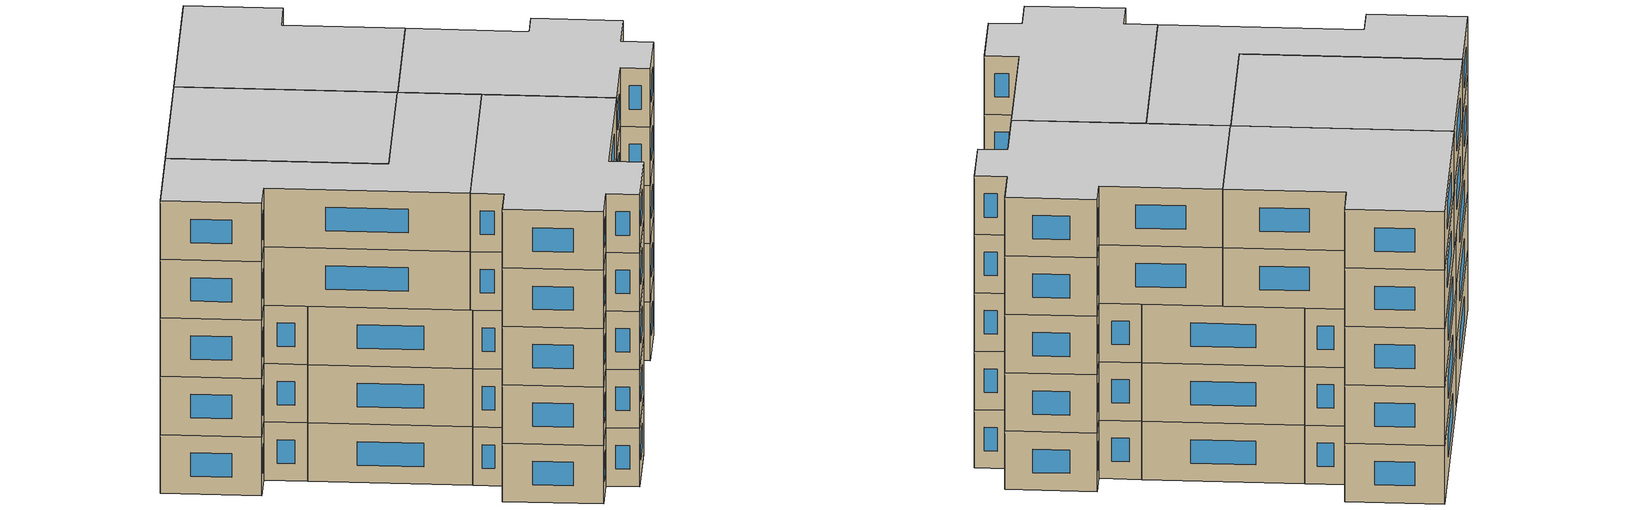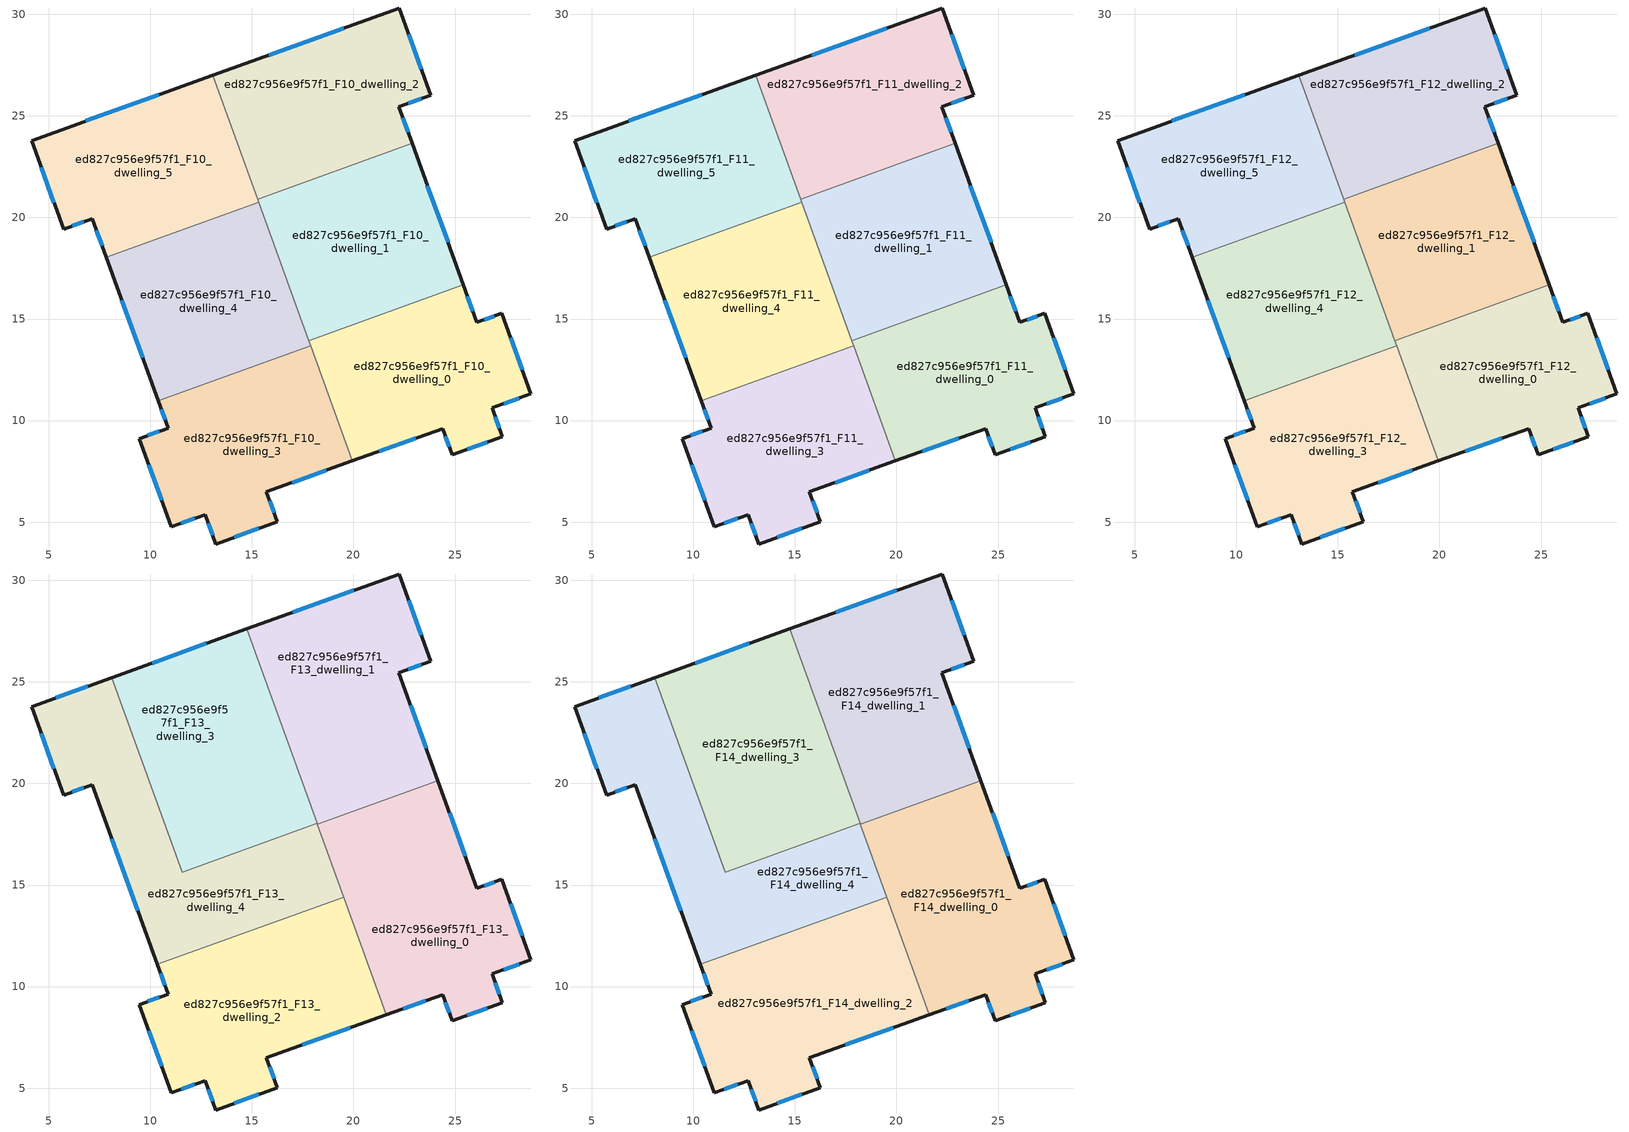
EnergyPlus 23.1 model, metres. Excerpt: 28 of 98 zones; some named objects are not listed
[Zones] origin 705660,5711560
ed827c956e9f57f1_F10_dwelling_0
 floor to ed827c956e9f57f1_F9_dwelling_0 (EU_floor_Construction): 27.31,15.27 28.74,11.31 26.83,10.62 27.34,9.21 24.86,8.32 24.39,9.61 19.94,8.01 17.8,13.93 25.41,16.68 26.08,14.83 z30
 wall outside (EU_wall_Construction): 19.94,8.01 24.39,9.61 24.86,8.32 27.34,9.21 26.83,10.62 28.74,11.31 27.31,15.27 26.08,14.83 25.41,16.68 z30:33
 wall to ed827c956e9f57f1_F10_dwelling_1 (EU_wall_Construction): 25.41,16.68 17.8,13.93 z30:33
 wall to ed827c956e9f57f1_F10_dwelling_3 (EU_wall_Construction): 17.89,13.68 19.94,8.01 z30:33
 wall to ed827c956e9f57f1_F10_dwelling_4 (EU_wall_Construction): 17.8,13.93 17.89,13.68 z30:33
 window (EU_Window_Construction): 27.4,10.83 28.17,11.11 / 27.18,9.63 26.98,10.2 / 25.6,8.58 26.59,8.94 / 24.53,9.22 24.72,8.7 / 21.27,8.49 23.05,9.13 / 25.88,15.39 25.61,16.13 / 26.94,15.14 26.45,14.97 / 28.31,12.5 27.73,14.09 z30.9:32.1
ed827c956e9f57f1_F10_dwelling_1
 floor to ed827c956e9f57f1_F9_dwelling_1 (EU_floor_Construction): 22.89,23.66 25.41,16.68 17.8,13.93 15.28,20.91 z30
 wall outside (EU_wall_Construction): 25.41,16.68 22.89,23.66 z30:33
 wall to ed827c956e9f57f1_F10_dwelling_2 (EU_wall_Construction): 22.89,23.66 15.28,20.91 z30:33
 wall to ed827c956e9f57f1_F10_dwelling_4 (EU_wall_Construction): 15.33,20.76 17.8,13.93 z30:33
 wall to ed827c956e9f57f1_F10_dwelling_5 (EU_wall_Construction): 15.28,20.91 15.33,20.76 z30:33
 window (EU_Window_Construction): 24.66,18.77 23.64,21.57 z30.9:32.1
ed827c956e9f57f1_F10_dwelling_2
 floor to ed827c956e9f57f1_F9_dwelling_2 (EU_floor_Construction): 22.26,30.32 23.81,26.02 22.24,25.45 22.89,23.66 15.28,20.91 13.08,27.01 z30
 wall outside (EU_wall_Construction): 22.89,23.66 22.24,25.45 23.81,26.02 22.26,30.32 13.08,27.01 z30:33
 wall to ed827c956e9f57f1_F10_dwelling_5 (EU_wall_Construction): 13.08,27.01 15.28,20.91 z30:33
 window (EU_Window_Construction): 19.51,29.32 15.83,28 / 23.35,27.31 22.73,29.03 / 22.71,25.62 23.34,25.85 / 22.69,24.19 22.43,24.91 z30.9:32.1
ed827c956e9f57f1_F10_dwelling_3
 floor to ed827c956e9f57f1_F9_dwelling_3 (EU_floor_Construction): 17.89,13.68 19.94,8.01 15.71,6.5 16.25,5.01 13.22,3.92 12.69,5.37 11.02,4.77 9.45,9.12 10.87,9.63 10.39,10.97 z30
 wall outside (EU_wall_Construction): 10.39,10.97 10.87,9.63 9.45,9.12 11.02,4.77 12.69,5.37 13.22,3.92 16.25,5.01 15.71,6.5 19.94,8.01 z30:33
 wall to ed827c956e9f57f1_F10_dwelling_4 (EU_wall_Construction): 17.89,13.68 10.39,10.97 z30:33
 window (EU_Window_Construction): 11.52,4.95 12.19,5.19 / 9.92,7.81 10.55,6.07 / 10.45,9.48 9.88,9.27 / 10.53,10.57 10.73,10.03 / 16.98,6.95 18.67,7.56 / 16.09,5.46 15.87,6.05 / 14.13,4.25 15.34,4.69 / 12.85,4.94 13.06,4.36 z30.9:32.1
ed827c956e9f57f1_F10_dwelling_4
 floor to ed827c956e9f57f1_F9_dwelling_4 (EU_floor_Construction): 15.33,20.76 17.89,13.68 10.39,10.97 7.83,18.04 z30
 wall outside (EU_wall_Construction): 7.83,18.04 10.39,10.97 z30:33
 wall to ed827c956e9f57f1_F10_dwelling_5 (EU_wall_Construction): 15.33,20.76 7.83,18.04 z30:33
 window (EU_Window_Construction): 8.59,15.93 9.62,13.09 z30.9:32.1
ed827c956e9f57f1_F10_dwelling_5
 floor to ed827c956e9f57f1_F9_dwelling_5 (EU_floor_Construction): 13.08,27.01 15.33,20.76 7.83,18.04 7.14,19.94 5.72,19.43 4.15,23.79 z30
 wall outside (EU_wall_Construction): 13.08,27.01 4.15,23.79 5.72,19.43 7.14,19.94 7.83,18.04 z30:33
 window (EU_Window_Construction): 10.4,26.04 6.82,24.75 / 7.35,19.37 7.62,18.61 / 6.15,19.58 6.72,19.79 / 4.62,22.49 5.25,20.74 z30.9:32.1
ed827c956e9f57f1_F11_dwelling_0
 floor to ed827c956e9f57f1_F10_dwelling_0 (EU_floor_Construction): 27.31,15.27 28.74,11.31 26.83,10.62 27.34,9.21 24.86,8.32 24.39,9.61 19.94,8.01 17.8,13.93 25.41,16.68 26.08,14.83 z33
 wall outside (EU_wall_Construction): 19.94,8.01 24.39,9.61 24.86,8.32 27.34,9.21 26.83,10.62 28.74,11.31 27.31,15.27 26.08,14.83 25.41,16.68 z33:36
 wall to ed827c956e9f57f1_F11_dwelling_1 (EU_wall_Construction): 25.41,16.68 17.8,13.93 z33:36
 wall to ed827c956e9f57f1_F11_dwelling_3 (EU_wall_Construction): 17.89,13.68 19.94,8.01 z33:36
 wall to ed827c956e9f57f1_F11_dwelling_4 (EU_wall_Construction): 17.8,13.93 17.89,13.68 z33:36
 window (EU_Window_Construction): 27.4,10.83 28.17,11.11 / 27.18,9.63 26.98,10.2 / 25.6,8.58 26.59,8.94 / 24.53,9.22 24.72,8.7 / 21.27,8.49 23.05,9.13 / 25.88,15.39 25.61,16.13 / 26.94,15.14 26.45,14.97 / 28.31,12.5 27.73,14.09 z33.9:35.1
ed827c956e9f57f1_F11_dwelling_1
 floor to ed827c956e9f57f1_F10_dwelling_1 (EU_floor_Construction): 22.89,23.66 25.41,16.68 17.8,13.93 15.28,20.91 z33
 wall outside (EU_wall_Construction): 25.41,16.68 22.89,23.66 z33:36
 wall to ed827c956e9f57f1_F11_dwelling_2 (EU_wall_Construction): 22.89,23.66 15.28,20.91 z33:36
 wall to ed827c956e9f57f1_F11_dwelling_4 (EU_wall_Construction): 15.33,20.76 17.8,13.93 z33:36
 wall to ed827c956e9f57f1_F11_dwelling_5 (EU_wall_Construction): 15.28,20.91 15.33,20.76 z33:36
 window (EU_Window_Construction): 24.66,18.77 23.64,21.57 z33.9:35.1
ed827c956e9f57f1_F11_dwelling_2
 floor to ed827c956e9f57f1_F10_dwelling_2 (EU_floor_Construction): 22.26,30.32 23.81,26.02 22.24,25.45 22.89,23.66 15.28,20.91 13.08,27.01 z33
 wall outside (EU_wall_Construction): 22.89,23.66 22.24,25.45 23.81,26.02 22.26,30.32 13.08,27.01 z33:36
 wall to ed827c956e9f57f1_F11_dwelling_5 (EU_wall_Construction): 13.08,27.01 15.28,20.91 z33:36
 window (EU_Window_Construction): 19.51,29.32 15.83,28 / 23.35,27.31 22.73,29.03 / 22.71,25.62 23.34,25.85 / 22.69,24.19 22.43,24.91 z33.9:35.1
ed827c956e9f57f1_F11_dwelling_3
 floor to ed827c956e9f57f1_F10_dwelling_3 (EU_floor_Construction): 17.89,13.68 19.94,8.01 15.71,6.5 16.25,5.01 13.22,3.92 12.69,5.37 11.02,4.77 9.45,9.12 10.87,9.63 10.39,10.97 z33
 wall outside (EU_wall_Construction): 10.39,10.97 10.87,9.63 9.45,9.12 11.02,4.77 12.69,5.37 13.22,3.92 16.25,5.01 15.71,6.5 19.94,8.01 z33:36
 wall to ed827c956e9f57f1_F11_dwelling_4 (EU_wall_Construction): 17.89,13.68 10.39,10.97 z33:36
 window (EU_Window_Construction): 11.52,4.95 12.19,5.19 / 9.92,7.81 10.55,6.07 / 10.45,9.48 9.88,9.27 / 10.53,10.57 10.73,10.03 / 16.98,6.95 18.67,7.56 / 16.09,5.46 15.87,6.05 / 14.13,4.25 15.34,4.69 / 12.85,4.94 13.06,4.36 z33.9:35.1
ed827c956e9f57f1_F11_dwelling_4
 floor to ed827c956e9f57f1_F10_dwelling_4 (EU_floor_Construction): 15.33,20.76 17.89,13.68 10.39,10.97 7.83,18.04 z33
 wall outside (EU_wall_Construction): 7.83,18.04 10.39,10.97 z33:36
 wall to ed827c956e9f57f1_F11_dwelling_5 (EU_wall_Construction): 15.33,20.76 7.83,18.04 z33:36
 window (EU_Window_Construction): 8.59,15.93 9.62,13.09 z33.9:35.1
ed827c956e9f57f1_F11_dwelling_5
 floor to ed827c956e9f57f1_F10_dwelling_5 (EU_floor_Construction): 13.08,27.01 15.33,20.76 7.83,18.04 7.14,19.94 5.72,19.43 4.15,23.79 z33
 wall outside (EU_wall_Construction): 13.08,27.01 4.15,23.79 5.72,19.43 7.14,19.94 7.83,18.04 z33:36
 window (EU_Window_Construction): 10.4,26.04 6.82,24.75 / 7.35,19.37 7.62,18.61 / 6.15,19.58 6.72,19.79 / 4.62,22.49 5.25,20.74 z33.9:35.1
ed827c956e9f57f1_F12_dwelling_0
 floor to ed827c956e9f57f1_F11_dwelling_0 (EU_floor_Construction): 27.31,15.27 28.74,11.31 26.83,10.62 27.34,9.21 24.86,8.32 24.39,9.61 19.94,8.01 17.8,13.93 25.41,16.68 26.08,14.83 z36
 wall outside (EU_wall_Construction): 19.94,8.01 24.39,9.61 24.86,8.32 27.34,9.21 26.83,10.62 28.74,11.31 27.31,15.27 26.08,14.83 25.41,16.68 z36:39
 wall to ed827c956e9f57f1_F12_dwelling_1 (EU_wall_Construction): 25.41,16.68 17.8,13.93 z36:39
 wall to ed827c956e9f57f1_F12_dwelling_3 (EU_wall_Construction): 17.89,13.68 19.94,8.01 z36:39
 wall to ed827c956e9f57f1_F12_dwelling_4 (EU_wall_Construction): 17.8,13.93 17.89,13.68 z36:39
 window (EU_Window_Construction): 27.4,10.83 28.17,11.11 / 27.18,9.63 26.98,10.2 / 25.6,8.58 26.59,8.94 / 24.53,9.22 24.72,8.7 / 21.27,8.49 23.05,9.13 / 25.88,15.39 25.61,16.13 / 26.94,15.14 26.45,14.97 / 28.31,12.5 27.73,14.09 z36.9:38.1
ed827c956e9f57f1_F12_dwelling_1
 floor to ed827c956e9f57f1_F11_dwelling_1 (EU_floor_Construction): 22.89,23.66 25.41,16.68 17.8,13.93 15.28,20.91 z36
 wall outside (EU_wall_Construction): 25.41,16.68 22.89,23.66 z36:39
 wall to ed827c956e9f57f1_F12_dwelling_2 (EU_wall_Construction): 22.89,23.66 15.28,20.91 z36:39
 wall to ed827c956e9f57f1_F12_dwelling_4 (EU_wall_Construction): 15.33,20.76 17.8,13.93 z36:39
 wall to ed827c956e9f57f1_F12_dwelling_5 (EU_wall_Construction): 15.28,20.91 15.33,20.76 z36:39
 window (EU_Window_Construction): 24.66,18.77 23.64,21.57 z36.9:38.1
ed827c956e9f57f1_F12_dwelling_2
 floor to ed827c956e9f57f1_F11_dwelling_2 (EU_floor_Construction): 22.26,30.32 23.81,26.02 22.24,25.45 22.89,23.66 15.28,20.91 13.08,27.01 z36
 wall outside (EU_wall_Construction): 22.89,23.66 22.24,25.45 23.81,26.02 22.26,30.32 13.08,27.01 z36:39
 wall to ed827c956e9f57f1_F12_dwelling_5 (EU_wall_Construction): 13.08,27.01 15.28,20.91 z36:39
 window (EU_Window_Construction): 19.51,29.32 15.83,28 / 23.35,27.31 22.73,29.03 / 22.71,25.62 23.34,25.85 / 22.69,24.19 22.43,24.91 z36.9:38.1
ed827c956e9f57f1_F12_dwelling_3
 floor to ed827c956e9f57f1_F11_dwelling_3 (EU_floor_Construction): 17.89,13.68 19.94,8.01 15.71,6.5 16.25,5.01 13.22,3.92 12.69,5.37 11.02,4.77 9.45,9.12 10.87,9.63 10.39,10.97 z36
 wall outside (EU_wall_Construction): 10.39,10.97 10.87,9.63 9.45,9.12 11.02,4.77 12.69,5.37 13.22,3.92 16.25,5.01 15.71,6.5 19.94,8.01 z36:39
 wall to ed827c956e9f57f1_F12_dwelling_4 (EU_wall_Construction): 17.89,13.68 10.39,10.97 z36:39
 window (EU_Window_Construction): 11.52,4.95 12.19,5.19 / 9.92,7.81 10.55,6.07 / 10.45,9.48 9.88,9.27 / 10.53,10.57 10.73,10.03 / 16.98,6.95 18.67,7.56 / 16.09,5.46 15.87,6.05 / 14.13,4.25 15.34,4.69 / 12.85,4.94 13.06,4.36 z36.9:38.1
ed827c956e9f57f1_F12_dwelling_4
 floor to ed827c956e9f57f1_F11_dwelling_4 (EU_floor_Construction): 15.33,20.76 17.89,13.68 10.39,10.97 7.83,18.04 z36
 wall outside (EU_wall_Construction): 7.83,18.04 10.39,10.97 z36:39
 wall to ed827c956e9f57f1_F12_dwelling_5 (EU_wall_Construction): 15.33,20.76 7.83,18.04 z36:39
 window (EU_Window_Construction): 8.59,15.93 9.62,13.09 z36.9:38.1
ed827c956e9f57f1_F12_dwelling_5
 floor to ed827c956e9f57f1_F11_dwelling_5 (EU_floor_Construction): 13.08,27.01 15.33,20.76 7.83,18.04 7.14,19.94 5.72,19.43 4.15,23.79 z36
 wall outside (EU_wall_Construction): 13.08,27.01 4.15,23.79 5.72,19.43 7.14,19.94 7.83,18.04 z36:39
 window (EU_Window_Construction): 10.4,26.04 6.82,24.75 / 7.35,19.37 7.62,18.61 / 6.15,19.58 6.72,19.79 / 4.62,22.49 5.25,20.74 z36.9:38.1
ed827c956e9f57f1_F13_dwelling_0
 floor to ed827c956e9f57f1_F12_dwelling_0 (EU_floor_Construction): 27.31,15.27 28.74,11.31 26.83,10.62 27.34,9.21 24.86,8.32 24.39,9.61 21.61,8.61 19.48,14.54 25.41,16.68 26.08,14.83 z39
 floor to ed827c956e9f57f1_F12_dwelling_1 (EU_floor_Construction): 24.16,20.14 25.41,16.68 19.48,14.54 18.22,18 z39
 wall outside (EU_wall_Construction): 21.61,8.61 24.39,9.61 24.86,8.32 27.34,9.21 26.83,10.62 28.74,11.31 27.31,15.27 26.08,14.83 24.16,20.14 z39:42
 wall to ed827c956e9f57f1_F13_dwelling_1 (EU_wall_Construction): 24.16,20.14 18.22,18 z39:42
 wall to ed827c956e9f57f1_F13_dwelling_2 (EU_wall_Construction): 19.52,14.4 21.61,8.61 z39:42
 wall to ed827c956e9f57f1_F13_dwelling_4 (EU_wall_Construction): 18.23,18 19.52,14.4 z39:42
 window (EU_Window_Construction): 25.5,16.42 24.73,18.55 / 26.94,15.14 26.45,14.97 / 28.31,12.5 27.73,14.09 / 27.4,10.83 28.17,11.11 / 27.18,9.63 26.98,10.2 / 25.6,8.58 26.59,8.94 / 24.53,9.22 24.72,8.7 / 22.44,8.91 23.56,9.31 z39.9:41.1
ed827c956e9f57f1_F13_dwelling_1
 floor to ed827c956e9f57f1_F12_dwelling_1 (EU_floor_Construction): 22.89,23.66 24.16,20.14 18.22,18 16.96,21.52 z39
 floor to ed827c956e9f57f1_F12_dwelling_2 (EU_floor_Construction): 22.26,30.32 23.81,26.02 22.24,25.45 22.89,23.66 16.96,21.52 14.76,27.61 z39
 wall outside (EU_wall_Construction): 24.16,20.14 22.24,25.45 23.81,26.02 22.26,30.32 14.76,27.61 z39:42
 wall to ed827c956e9f57f1_F13_dwelling_3 (EU_wall_Construction): 14.76,27.61 18.21,18.03 z39:42
 wall to ed827c956e9f57f1_F13_dwelling_4 (EU_wall_Construction): 18.21,18.03 18.22,18 z39:42
 window (EU_Window_Construction): 23.35,27.31 22.73,29.03 / 22.71,25.62 23.34,25.85 / 23.58,21.73 22.81,23.86 / 20.02,29.51 17,28.42 z39.9:41.1
ed827c956e9f57f1_F13_dwelling_2
 floor to ed827c956e9f57f1_F12_dwelling_3 (EU_floor_Construction): 17.89,13.68 19.94,8.01 15.71,6.5 16.25,5.01 13.22,3.92 12.69,5.37 11.02,4.77 9.45,9.12 10.87,9.63 10.39,10.97 z39
 floor to ed827c956e9f57f1_F12_dwelling_0 (EU_floor_Construction): 19.52,14.4 21.61,8.61 19.94,8.01 17.85,13.8 z39
 floor to ed827c956e9f57f1_F12_dwelling_4 (EU_floor_Construction): 17.85,13.8 17.89,13.68 10.39,10.97 10.34,11.09 z39
 wall outside (EU_wall_Construction): 10.34,11.09 10.87,9.63 9.45,9.12 11.02,4.77 12.69,5.37 13.22,3.92 16.25,5.01 15.71,6.5 21.61,8.61 z39:42
 wall to ed827c956e9f57f1_F13_dwelling_4 (EU_wall_Construction): 19.52,14.4 10.34,11.09 z39:42
 window (EU_Window_Construction): 10.45,9.48 9.88,9.27 / 10.5,10.65 10.72,10.07 / 17.48,7.13 19.85,7.98 / 16.09,5.46 15.87,6.05 / 14.13,4.25 15.34,4.69 / 12.85,4.94 13.06,4.36 / 11.52,4.95 12.19,5.19 / 9.92,7.81 10.55,6.07 z39.9:41.1
ed827c956e9f57f1_F13_dwelling_3
 floor to ed827c956e9f57f1_F12_dwelling_2 (EU_floor_Construction): 14.76,27.61 16.96,21.52 15.28,20.91 13.08,27.01 z39
 floor to ed827c956e9f57f1_F12_dwelling_5 (EU_floor_Construction): 13.08,27.01 15.33,20.76 10.36,18.96 8.1,25.21 z39
 floor to ed827c956e9f57f1_F12_dwelling_4 (EU_floor_Construction): 15.33,20.76 16.54,17.43 11.56,15.63 10.36,18.96 z39
 floor to ed827c956e9f57f1_F12_dwelling_1 (EU_floor_Construction): 16.96,21.52 18.21,18.03 16.54,17.43 15.28,20.91 z39
 wall outside (EU_wall_Construction): 14.76,27.61 8.1,25.21 z39:42
 wall to ed827c956e9f57f1_F13_dwelling_4 (EU_wall_Construction): 8.1,25.21 11.56,15.63 18.21,18.03 z39:42
 window (EU_Window_Construction): 12.76,26.89 10.09,25.93 z39.9:41.1
ed827c956e9f57f1_F13_dwelling_4
 floor to ed827c956e9f57f1_F12_dwelling_4 (EU_floor_Construction): 16.54,17.43 17.85,13.8 10.34,11.09 7.83,18.04 10.36,18.96 11.56,15.63 z39
 floor to ed827c956e9f57f1_F12_dwelling_1 (EU_floor_Construction): 18.21,18.03 19.48,14.54 17.8,13.93 16.54,17.43 z39
 floor to ed827c956e9f57f1_F12_dwelling_5 (EU_floor_Construction): 8.1,25.21 10.36,18.96 7.83,18.04 7.14,19.94 5.72,19.43 4.15,23.79 z39
 floor to ed827c956e9f57f1_F12_dwelling_0 (EU_floor_Construction): 19.48,14.54 19.52,14.4 17.85,13.8 17.8,13.93 z39
 wall outside (EU_wall_Construction): 8.1,25.21 4.15,23.79 5.72,19.43 7.14,19.94 10.34,11.09 z39:42
 window (EU_Window_Construction): 4.62,22.49 5.25,20.74 / 6.92,24.79 5.33,24.22 / 8.1,17.29 9.39,13.74 / 6.15,19.58 6.72,19.79 z39.9:41.1
ed827c956e9f57f1_F14_dwelling_0
 floor to ed827c956e9f57f1_F13_dwelling_0 (EU_floor_Construction): 24.16,20.14 26.08,14.83 27.31,15.27 28.74,11.31 26.83,10.62 27.34,9.21 24.86,8.32 24.39,9.61 21.61,8.61 18.22,18 z42
 wall outside (EU_wall_Construction): 21.61,8.61 24.39,9.61 24.86,8.32 27.34,9.21 26.83,10.62 28.74,11.31 27.31,15.27 26.08,14.83 24.16,20.14 z42:45
 wall to ed827c956e9f57f1_F14_dwelling_1 (EU_wall_Construction): 24.16,20.14 18.22,18 z42:45
 wall to ed827c956e9f57f1_F14_dwelling_2 (EU_wall_Construction): 19.52,14.4 21.61,8.61 z42:45
 wall to ed827c956e9f57f1_F14_dwelling_4 (EU_wall_Construction): 18.23,18 19.52,14.4 z42:45
 window (EU_Window_Construction): 25.5,16.42 24.73,18.55 / 26.94,15.14 26.45,14.97 / 28.31,12.5 27.73,14.09 / 27.4,10.83 28.17,11.11 / 27.18,9.63 26.98,10.2 / 25.6,8.58 26.59,8.94 / 24.53,9.22 24.72,8.7 / 22.44,8.91 23.56,9.31 z42.9:44.1
 ceiling to ed827c956e9f57f1_F15_dwelling_0 (EU_floor_Construction): 27.34,9.21 26.83,10.62 28.74,11.31 27.31,15.27 26.08,14.83 24.16,20.14 18.22,18 21.61,8.61 24.39,9.61 24.86,8.32 z45
ed827c956e9f57f1_F14_dwelling_1
 floor to ed827c956e9f57f1_F13_dwelling_1 (EU_floor_Construction): 22.26,30.32 23.81,26.02 22.24,25.45 24.16,20.14 18.22,18 14.76,27.61 z42
 wall outside (EU_wall_Construction): 24.16,20.14 22.24,25.45 23.81,26.02 22.26,30.32 14.76,27.61 z42:45
 wall to ed827c956e9f57f1_F14_dwelling_3 (EU_wall_Construction): 14.76,27.61 18.21,18.03 z42:45
 wall to ed827c956e9f57f1_F14_dwelling_4 (EU_wall_Construction): 18.21,18.03 18.22,18 z42:45
 window (EU_Window_Construction): 23.35,27.31 22.73,29.03 / 22.71,25.62 23.34,25.85 / 23.58,21.73 22.81,23.86 / 20.02,29.51 17,28.42 z42.9:44.1
 ceiling to ed827c956e9f57f1_F15_dwelling_1 (EU_floor_Construction): 24.16,20.14 22.24,25.45 23.81,26.02 22.26,30.32 14.76,27.61 18.22,18 z45
ed827c956e9f57f1_F14_dwelling_2
 floor to ed827c956e9f57f1_F13_dwelling_2 (EU_floor_Construction): 19.52,14.4 21.61,8.61 15.71,6.5 16.25,5.01 13.22,3.92 12.69,5.37 11.02,4.77 9.45,9.12 10.87,9.63 10.34,11.09 z42
 wall outside (EU_wall_Construction): 10.34,11.09 10.87,9.63 9.45,9.12 11.02,4.77 12.69,5.37 13.22,3.92 16.25,5.01 15.71,6.5 21.61,8.61 z42:45
 wall to ed827c956e9f57f1_F14_dwelling_4 (EU_wall_Construction): 19.52,14.4 10.34,11.09 z42:45
 window (EU_Window_Construction): 10.45,9.48 9.88,9.27 / 10.5,10.65 10.72,10.07 / 17.48,7.13 19.85,7.98 / 16.09,5.46 15.87,6.05 / 14.13,4.25 15.34,4.69 / 12.85,4.94 13.06,4.36 / 11.52,4.95 12.19,5.19 / 9.92,7.81 10.55,6.07 z42.9:44.1
 ceiling to ed827c956e9f57f1_F15_dwelling_2 (EU_floor_Construction): 21.61,8.61 19.52,14.4 10.34,11.09 10.87,9.63 9.45,9.12 11.02,4.77 12.69,5.37 13.22,3.92 16.25,5.01 15.71,6.5 z45
ed827c956e9f57f1_F14_dwelling_3
 floor to ed827c956e9f57f1_F13_dwelling_3 (EU_floor_Construction): 14.76,27.61 18.21,18.03 11.56,15.63 8.1,25.21 z42
 wall outside (EU_wall_Construction): 14.76,27.61 8.1,25.21 z42:45
 wall to ed827c956e9f57f1_F14_dwelling_4 (EU_wall_Construction): 8.1,25.21 11.56,15.63 18.21,18.03 z42:45
 window (EU_Window_Construction): 12.76,26.89 10.09,25.93 z42.9:44.1
 ceiling to ed827c956e9f57f1_F15_dwelling_3 (EU_floor_Construction): 18.21,18.03 14.76,27.61 8.1,25.21 11.56,15.63 z45
ed827c956e9f57f1_F14_dwelling_4
 floor to ed827c956e9f57f1_F13_dwelling_4 (EU_floor_Construction): 18.21,18.03 19.52,14.4 10.34,11.09 7.14,19.94 5.72,19.43 4.15,23.79 8.1,25.21 11.56,15.63 z42
 wall outside (EU_wall_Construction): 8.1,25.21 4.15,23.79 5.72,19.43 7.14,19.94 10.34,11.09 z42:45
 window (EU_Window_Construction): 4.62,22.49 5.25,20.74 / 6.92,24.79 5.33,24.22 / 8.1,17.29 9.39,13.74 / 6.15,19.58 6.72,19.79 z42.9:44.1
 ceiling to ed827c956e9f57f1_F15_dwelling_4 (EU_floor_Construction): 19.52,14.4 18.21,18.03 11.56,15.63 8.1,25.21 4.15,23.79 5.72,19.43 7.14,19.94 10.34,11.09 z45
[Building]
EU S2 Campaign: North Axis=0; Terrain=City; Solar Distribution=FullExterior
[Site:Location]
London: Latitude=51.5; Longitude=-0.5; Time Zone=0; Elevation=25
[SizingPeriod:WeatherFileDays]
AnnualSizingPeriod: Begin Month=1; Begin Day of Month=1; End Month=12; End Day of Month=31; Day of Week for Start Day=Monday; Use Weather File Daylight Saving Period=No; Use Weather File Rain and Snow Indicators=No
[MATERIAL]
EU_InternalMass_Material: Roughness=MediumRough; Thickness=0.1; Conductivity=1; Density=1800; Specific Heat=900; Thermal Absorptance=0.9; Solar Absorptance=0.7; Visible Absorptance=0.7
[MATERIAL:NOMASS] Roughness=MediumRough; Thermal Absorptance=0.9; Solar Absorptance=0.7; Visible Absorptance=0.7
Name | Thermal Resistance
EU_wall_NoMass | 1.04674
EU_floor_NoMass | 2.04616
[WINDOWMATERIAL:SIMPLEGLAZINGSYSTEM]
EU_Window_SimpleGlazing: UFactor=4.25843; Solar Heat Gain Coefficient=0.85; Visible Transmittance=0.85
[CONSTRUCTION]
EU_wall_Construction: EU_wall_NoMass
EU_floor_Construction: EU_floor_NoMass
EU_Window_Construction: EU_Window_SimpleGlazing
EU_InternalMass_Construction: EU_InternalMass_Material
[ZONE] Type=1; Multiplier=1; Ceiling Height=autocalculate; Floor Area=autocalculate; Part of Total Floor Area=Yes
Name | Volume
ed827c956e9f57f1_F10_dwelling_0; ed827c956e9f57f1_F11_dwelling_0; ed827c956e9f57f1_F12_dwelling_0 | 180.126
ed827c956e9f57f1_F13_dwelling_0; ed827c956e9f57f1_F14_dwelling_0 | 216.162
ed827c956e9f57f1_F10_dwelling_1; ed827c956e9f57f1_F11_dwelling_1; ed827c956e9f57f1_F12_dwelling_1 | 180.129
ed827c956e9f57f1_F13_dwelling_1; ed827c956e9f57f1_F14_dwelling_1 | 216.158
ed827c956e9f57f1_F10_dwelling_2; ed827c956e9f57f1_F11_dwelling_2; ed827c956e9f57f1_F12_dwelling_2 | 180.148
ed827c956e9f57f1_F13_dwelling_2; ed827c956e9f57f1_F14_dwelling_2 | 216.173
ed827c956e9f57f1_F10_dwelling_3; ed827c956e9f57f1_F11_dwelling_3; ed827c956e9f57f1_F12_dwelling_3 | 180.133
ed827c956e9f57f1_F13_dwelling_3; ed827c956e9f57f1_F14_dwelling_3 | 216.19
ed827c956e9f57f1_F10_dwelling_4; ed827c956e9f57f1_F11_dwelling_4; ed827c956e9f57f1_F12_dwelling_4 | 180.152
ed827c956e9f57f1_F13_dwelling_4; ed827c956e9f57f1_F14_dwelling_4 | 216.16
ed827c956e9f57f1_F10_dwelling_5; ed827c956e9f57f1_F11_dwelling_5; ed827c956e9f57f1_F12_dwelling_5 | 180.14
[INTERNALMASS] Construction=EU_InternalMass_Construction
Name | Zone or ZoneList | Surface Area
ed827c956e9f57f1_F10_dwelling_0_EU_InternalMass | ed827c956e9f57f1_F10_dwelling_0 | 60.0426
ed827c956e9f57f1_F10_dwelling_1_EU_InternalMass | ed827c956e9f57f1_F10_dwelling_1 | 60.0428
ed827c956e9f57f1_F10_dwelling_2_EU_InternalMass | ed827c956e9f57f1_F10_dwelling_2 | 60.0495
ed827c956e9f57f1_F10_dwelling_3_EU_InternalMass | ed827c956e9f57f1_F10_dwelling_3 | 60.0443
ed827c956e9f57f1_F10_dwelling_4_EU_InternalMass | ed827c956e9f57f1_F10_dwelling_4 | 60.0507
ed827c956e9f57f1_F10_dwelling_5_EU_InternalMass | ed827c956e9f57f1_F10_dwelling_5 | 60.0464
ed827c956e9f57f1_F11_dwelling_0_EU_InternalMass | ed827c956e9f57f1_F11_dwelling_0 | 60.0426
ed827c956e9f57f1_F11_dwelling_1_EU_InternalMass | ed827c956e9f57f1_F11_dwelling_1 | 60.0428
ed827c956e9f57f1_F11_dwelling_2_EU_InternalMass | ed827c956e9f57f1_F11_dwelling_2 | 60.0495
ed827c956e9f57f1_F11_dwelling_3_EU_InternalMass | ed827c956e9f57f1_F11_dwelling_3 | 60.0443
ed827c956e9f57f1_F11_dwelling_4_EU_InternalMass | ed827c956e9f57f1_F11_dwelling_4 | 60.0507
ed827c956e9f57f1_F11_dwelling_5_EU_InternalMass | ed827c956e9f57f1_F11_dwelling_5 | 60.0464
ed827c956e9f57f1_F12_dwelling_0_EU_InternalMass | ed827c956e9f57f1_F12_dwelling_0 | 60.0426
ed827c956e9f57f1_F12_dwelling_1_EU_InternalMass | ed827c956e9f57f1_F12_dwelling_1 | 60.0428
ed827c956e9f57f1_F12_dwelling_2_EU_InternalMass | ed827c956e9f57f1_F12_dwelling_2 | 60.0495
ed827c956e9f57f1_F12_dwelling_3_EU_InternalMass | ed827c956e9f57f1_F12_dwelling_3 | 60.0443
ed827c956e9f57f1_F12_dwelling_4_EU_InternalMass | ed827c956e9f57f1_F12_dwelling_4 | 60.0507
ed827c956e9f57f1_F12_dwelling_5_EU_InternalMass | ed827c956e9f57f1_F12_dwelling_5 | 60.0464
ed827c956e9f57f1_F13_dwelling_0_EU_InternalMass | ed827c956e9f57f1_F13_dwelling_0 | 72.0536
ed827c956e9f57f1_F13_dwelling_1_EU_InternalMass | ed827c956e9f57f1_F13_dwelling_1 | 72.0511
ed827c956e9f57f1_F13_dwelling_2_EU_InternalMass | ed827c956e9f57f1_F13_dwelling_2 | 72.059
ed827c956e9f57f1_F13_dwelling_3_EU_InternalMass | ed827c956e9f57f1_F13_dwelling_3 | 72.0613
ed827c956e9f57f1_F13_dwelling_4_EU_InternalMass | ed827c956e9f57f1_F13_dwelling_4 | 72.0535
ed827c956e9f57f1_F14_dwelling_0_EU_InternalMass | ed827c956e9f57f1_F14_dwelling_0 | 72.0536
ed827c956e9f57f1_F14_dwelling_1_EU_InternalMass | ed827c956e9f57f1_F14_dwelling_1 | 72.0511
ed827c956e9f57f1_F14_dwelling_2_EU_InternalMass | ed827c956e9f57f1_F14_dwelling_2 | 72.059
ed827c956e9f57f1_F14_dwelling_3_EU_InternalMass | ed827c956e9f57f1_F14_dwelling_3 | 72.0613
ed827c956e9f57f1_F14_dwelling_4_EU_InternalMass | ed827c956e9f57f1_F14_dwelling_4 | 72.0535
[OTHEREQUIPMENT] Fuel Type=Electricity; Design Level Calculation Method=Watts/Area; Power per Zone Floor Area=1; Fraction Latent=0; Fraction Radiant=0; Fraction Lost=0; Carbon Dioxide Generation Rate=0; EndUse Subcategory=EU_Step8_InternalGains
Name | Zone or ZoneList or Space or SpaceList | Schedule
EU_Step8_InternalGain_ed827c956e9f57f1_F10_dwelling_0_f000 | ed827c956e9f57f1_F10_dwelling_0 | EU_Step8_GainSchedule_ed827c956e9f57f1_F10_dwelling_0_f000
EU_Step8_InternalGain_ed827c956e9f57f1_F10_dwelling_1_f000 | ed827c956e9f57f1_F10_dwelling_1 | EU_Step8_GainSchedule_ed827c956e9f57f1_F10_dwelling_1_f000
EU_Step8_InternalGain_ed827c956e9f57f1_F10_dwelling_2_f000 | ed827c956e9f57f1_F10_dwelling_2 | EU_Step8_GainSchedule_ed827c956e9f57f1_F10_dwelling_2_f000
EU_Step8_InternalGain_ed827c956e9f57f1_F10_dwelling_3_f000 | ed827c956e9f57f1_F10_dwelling_3 | EU_Step8_GainSchedule_ed827c956e9f57f1_F10_dwelling_3_f000
EU_Step8_InternalGain_ed827c956e9f57f1_F10_dwelling_4_f000 | ed827c956e9f57f1_F10_dwelling_4 | EU_Step8_GainSchedule_ed827c956e9f57f1_F10_dwelling_4_f000
EU_Step8_InternalGain_ed827c956e9f57f1_F10_dwelling_5_f000 | ed827c956e9f57f1_F10_dwelling_5 | EU_Step8_GainSchedule_ed827c956e9f57f1_F10_dwelling_5_f000
EU_Step8_InternalGain_ed827c956e9f57f1_F11_dwelling_0_f000 | ed827c956e9f57f1_F11_dwelling_0 | EU_Step8_GainSchedule_ed827c956e9f57f1_F11_dwelling_0_f000
EU_Step8_InternalGain_ed827c956e9f57f1_F11_dwelling_1_f000 | ed827c956e9f57f1_F11_dwelling_1 | EU_Step8_GainSchedule_ed827c956e9f57f1_F11_dwelling_1_f000
EU_Step8_InternalGain_ed827c956e9f57f1_F11_dwelling_2_f000 | ed827c956e9f57f1_F11_dwelling_2 | EU_Step8_GainSchedule_ed827c956e9f57f1_F11_dwelling_2_f000
EU_Step8_InternalGain_ed827c956e9f57f1_F11_dwelling_3_f000 | ed827c956e9f57f1_F11_dwelling_3 | EU_Step8_GainSchedule_ed827c956e9f57f1_F11_dwelling_3_f000
EU_Step8_InternalGain_ed827c956e9f57f1_F11_dwelling_4_f000 | ed827c956e9f57f1_F11_dwelling_4 | EU_Step8_GainSchedule_ed827c956e9f57f1_F11_dwelling_4_f000
EU_Step8_InternalGain_ed827c956e9f57f1_F11_dwelling_5_f000 | ed827c956e9f57f1_F11_dwelling_5 | EU_Step8_GainSchedule_ed827c956e9f57f1_F11_dwelling_5_f000
EU_Step8_InternalGain_ed827c956e9f57f1_F12_dwelling_0_f000 | ed827c956e9f57f1_F12_dwelling_0 | EU_Step8_GainSchedule_ed827c956e9f57f1_F12_dwelling_0_f000
EU_Step8_InternalGain_ed827c956e9f57f1_F12_dwelling_1_f000 | ed827c956e9f57f1_F12_dwelling_1 | EU_Step8_GainSchedule_ed827c956e9f57f1_F12_dwelling_1_f000
EU_Step8_InternalGain_ed827c956e9f57f1_F12_dwelling_2_f000 | ed827c956e9f57f1_F12_dwelling_2 | EU_Step8_GainSchedule_ed827c956e9f57f1_F12_dwelling_2_f000
EU_Step8_InternalGain_ed827c956e9f57f1_F12_dwelling_3_f000 | ed827c956e9f57f1_F12_dwelling_3 | EU_Step8_GainSchedule_ed827c956e9f57f1_F12_dwelling_3_f000
EU_Step8_InternalGain_ed827c956e9f57f1_F12_dwelling_4_f000 | ed827c956e9f57f1_F12_dwelling_4 | EU_Step8_GainSchedule_ed827c956e9f57f1_F12_dwelling_4_f000
EU_Step8_InternalGain_ed827c956e9f57f1_F12_dwelling_5_f000 | ed827c956e9f57f1_F12_dwelling_5 | EU_Step8_GainSchedule_ed827c956e9f57f1_F12_dwelling_5_f000
EU_Step8_InternalGain_ed827c956e9f57f1_F13_dwelling_0_f000 | ed827c956e9f57f1_F13_dwelling_0 | EU_Step8_GainSchedule_ed827c956e9f57f1_F13_dwelling_0_f000
EU_Step8_InternalGain_ed827c956e9f57f1_F13_dwelling_1_f000 | ed827c956e9f57f1_F13_dwelling_1 | EU_Step8_GainSchedule_ed827c956e9f57f1_F13_dwelling_1_f000
EU_Step8_InternalGain_ed827c956e9f57f1_F13_dwelling_2_f000 | ed827c956e9f57f1_F13_dwelling_2 | EU_Step8_GainSchedule_ed827c956e9f57f1_F13_dwelling_2_f000
EU_Step8_InternalGain_ed827c956e9f57f1_F13_dwelling_3_f000 | ed827c956e9f57f1_F13_dwelling_3 | EU_Step8_GainSchedule_ed827c956e9f57f1_F13_dwelling_3_f000
EU_Step8_InternalGain_ed827c956e9f57f1_F13_dwelling_4_f000 | ed827c956e9f57f1_F13_dwelling_4 | EU_Step8_GainSchedule_ed827c956e9f57f1_F13_dwelling_4_f000
EU_Step8_InternalGain_ed827c956e9f57f1_F14_dwelling_0_f000 | ed827c956e9f57f1_F14_dwelling_0 | EU_Step8_GainSchedule_ed827c956e9f57f1_F14_dwelling_0_f000
EU_Step8_InternalGain_ed827c956e9f57f1_F14_dwelling_1_f000 | ed827c956e9f57f1_F14_dwelling_1 | EU_Step8_GainSchedule_ed827c956e9f57f1_F14_dwelling_1_f000
EU_Step8_InternalGain_ed827c956e9f57f1_F14_dwelling_2_f000 | ed827c956e9f57f1_F14_dwelling_2 | EU_Step8_GainSchedule_ed827c956e9f57f1_F14_dwelling_2_f000
EU_Step8_InternalGain_ed827c956e9f57f1_F14_dwelling_3_f000 | ed827c956e9f57f1_F14_dwelling_3 | EU_Step8_GainSchedule_ed827c956e9f57f1_F14_dwelling_3_f000
EU_Step8_InternalGain_ed827c956e9f57f1_F14_dwelling_4_f000 | ed827c956e9f57f1_F14_dwelling_4 | EU_Step8_GainSchedule_ed827c956e9f57f1_F14_dwelling_4_f000
[ZONEVENTILATION:DESIGNFLOWRATE] Schedule=EU_AlwaysOn; Design Flow Rate Calculation Method=AirChanges/Hour; Air Changes per Hour=0.488719; Ventilation Type=Natural; Fan Pressure Rise=0; Fan Total Efficiency=1; Constant Term Coefficient=1; Temperature Term Coefficient=0; Velocity Term Coefficient=0; Velocity Squared Term Coefficient=0; Minimum Indoor Temperature=-100; Maximum Indoor Temperature=100; Delta Temperature=-100; Minimum Outdoor Temperature=-100; Maximum Outdoor Temperature=100; Maximum Wind Speed=40
Name | Zone or ZoneList or Space or SpaceList
EU_ConstantAir_ed827c956e9f57f1_F10_dwelling_0 | ed827c956e9f57f1_F10_dwelling_0
EU_ConstantAir_ed827c956e9f57f1_F10_dwelling_1 | ed827c956e9f57f1_F10_dwelling_1
EU_ConstantAir_ed827c956e9f57f1_F10_dwelling_2 | ed827c956e9f57f1_F10_dwelling_2
EU_ConstantAir_ed827c956e9f57f1_F10_dwelling_3 | ed827c956e9f57f1_F10_dwelling_3
EU_ConstantAir_ed827c956e9f57f1_F10_dwelling_4 | ed827c956e9f57f1_F10_dwelling_4
EU_ConstantAir_ed827c956e9f57f1_F10_dwelling_5 | ed827c956e9f57f1_F10_dwelling_5
EU_ConstantAir_ed827c956e9f57f1_F11_dwelling_0 | ed827c956e9f57f1_F11_dwelling_0
EU_ConstantAir_ed827c956e9f57f1_F11_dwelling_1 | ed827c956e9f57f1_F11_dwelling_1
EU_ConstantAir_ed827c956e9f57f1_F11_dwelling_2 | ed827c956e9f57f1_F11_dwelling_2
EU_ConstantAir_ed827c956e9f57f1_F11_dwelling_3 | ed827c956e9f57f1_F11_dwelling_3
EU_ConstantAir_ed827c956e9f57f1_F11_dwelling_4 | ed827c956e9f57f1_F11_dwelling_4
EU_ConstantAir_ed827c956e9f57f1_F11_dwelling_5 | ed827c956e9f57f1_F11_dwelling_5
EU_ConstantAir_ed827c956e9f57f1_F12_dwelling_0 | ed827c956e9f57f1_F12_dwelling_0
EU_ConstantAir_ed827c956e9f57f1_F12_dwelling_1 | ed827c956e9f57f1_F12_dwelling_1
EU_ConstantAir_ed827c956e9f57f1_F12_dwelling_2 | ed827c956e9f57f1_F12_dwelling_2
EU_ConstantAir_ed827c956e9f57f1_F12_dwelling_3 | ed827c956e9f57f1_F12_dwelling_3
EU_ConstantAir_ed827c956e9f57f1_F12_dwelling_4 | ed827c956e9f57f1_F12_dwelling_4
EU_ConstantAir_ed827c956e9f57f1_F12_dwelling_5 | ed827c956e9f57f1_F12_dwelling_5
EU_ConstantAir_ed827c956e9f57f1_F13_dwelling_0 | ed827c956e9f57f1_F13_dwelling_0
EU_ConstantAir_ed827c956e9f57f1_F13_dwelling_1 | ed827c956e9f57f1_F13_dwelling_1
EU_ConstantAir_ed827c956e9f57f1_F13_dwelling_2 | ed827c956e9f57f1_F13_dwelling_2
EU_ConstantAir_ed827c956e9f57f1_F13_dwelling_3 | ed827c956e9f57f1_F13_dwelling_3
EU_ConstantAir_ed827c956e9f57f1_F13_dwelling_4 | ed827c956e9f57f1_F13_dwelling_4
EU_ConstantAir_ed827c956e9f57f1_F14_dwelling_0 | ed827c956e9f57f1_F14_dwelling_0
EU_ConstantAir_ed827c956e9f57f1_F14_dwelling_1 | ed827c956e9f57f1_F14_dwelling_1
EU_ConstantAir_ed827c956e9f57f1_F14_dwelling_2 | ed827c956e9f57f1_F14_dwelling_2
EU_ConstantAir_ed827c956e9f57f1_F14_dwelling_3 | ed827c956e9f57f1_F14_dwelling_3
EU_ConstantAir_ed827c956e9f57f1_F14_dwelling_4 | ed827c956e9f57f1_F14_dwelling_4
[HVACTEMPLATE:THERMOSTAT] Constant Heating Setpoint=20; Constant Cooling Setpoint=50
EU_HeatOnly_ed827c956e9f57f1_F0_dwelling_2; EU_HeatOnly_ed827c956e9f57f1_F0_dwelling_3; EU_HeatOnly_ed827c956e9f57f1_F0_dwelling_4; EU_HeatOnly_ed827c956e9f57f1_F0_dwelling_5; EU_HeatOnly_ed827c956e9f57f1_F1_dwelling_0; EU_HeatOnly_ed827c956e9f57f1_F1_dwelling_1; EU_HeatOnly_ed827c956e9f57f1_F1_dwelling_2; EU_HeatOnly_ed827c956e9f57f1_F1_dwelling_3; EU_HeatOnly_ed827c956e9f57f1_F1_dwelling_4; EU_HeatOnly_ed827c956e9f57f1_F1_dwelling_5; EU_HeatOnly_ed827c956e9f57f1_F2_dwelling_0; EU_HeatOnly_ed827c956e9f57f1_F2_dwelling_1; EU_HeatOnly_ed827c956e9f57f1_F2_dwelling_2; EU_HeatOnly_ed827c956e9f57f1_F2_dwelling_3; EU_HeatOnly_ed827c956e9f57f1_F2_dwelling_4
[HVACTEMPLATE:ZONE:IDEALLOADSAIRSYSTEM] System Availability Schedule=EU_AlwaysOn; Maximum Heating Supply Air Temperature=50; Minimum Cooling Supply Air Temperature=13; Maximum Heating Supply Air Humidity Ratio=0.0156; Minimum Cooling Supply Air Humidity Ratio=0.0077; Heating Limit=NoLimit; Cooling Limit=NoLimit; Heating Availability Schedule=EU_AlwaysOn; Cooling Availability Schedule=EU_CoolingOff; Dehumidification Control Type=ConstantSensibleHeatRatio; Cooling Sensible Heat Ratio=0.7; Dehumidification Setpoint=60; Humidification Control Type=None; Humidification Setpoint=30; Outdoor Air Method=None; Outdoor Air Flow Rate per Person=0.00944; Outdoor Air Flow Rate per Zone Floor Area=0; Outdoor Air Flow Rate per Zone=0; Demand Controlled Ventilation Type=None; Outdoor Air Economizer Type=NoEconomizer; Heat Recovery Type=None; Sensible Heat Recovery Effectiveness=0.7; Latent Heat Recovery Effectiveness=0.65
Name | Template Thermostat
ed827c956e9f57f1_F10_dwelling_0 | EU_HeatOnly_ed827c956e9f57f1_F10_dwelling_0
ed827c956e9f57f1_F10_dwelling_1 | EU_HeatOnly_ed827c956e9f57f1_F10_dwelling_1
ed827c956e9f57f1_F10_dwelling_2 | EU_HeatOnly_ed827c956e9f57f1_F10_dwelling_2
ed827c956e9f57f1_F10_dwelling_3 | EU_HeatOnly_ed827c956e9f57f1_F10_dwelling_3
ed827c956e9f57f1_F10_dwelling_4 | EU_HeatOnly_ed827c956e9f57f1_F10_dwelling_4
ed827c956e9f57f1_F10_dwelling_5 | EU_HeatOnly_ed827c956e9f57f1_F10_dwelling_5
ed827c956e9f57f1_F11_dwelling_0 | EU_HeatOnly_ed827c956e9f57f1_F11_dwelling_0
ed827c956e9f57f1_F11_dwelling_1 | EU_HeatOnly_ed827c956e9f57f1_F11_dwelling_1
ed827c956e9f57f1_F11_dwelling_2 | EU_HeatOnly_ed827c956e9f57f1_F11_dwelling_2
ed827c956e9f57f1_F11_dwelling_3 | EU_HeatOnly_ed827c956e9f57f1_F11_dwelling_3
ed827c956e9f57f1_F11_dwelling_4 | EU_HeatOnly_ed827c956e9f57f1_F11_dwelling_4
ed827c956e9f57f1_F11_dwelling_5 | EU_HeatOnly_ed827c956e9f57f1_F11_dwelling_5
ed827c956e9f57f1_F12_dwelling_0 | EU_HeatOnly_ed827c956e9f57f1_F12_dwelling_0
ed827c956e9f57f1_F12_dwelling_1 | EU_HeatOnly_ed827c956e9f57f1_F12_dwelling_1
ed827c956e9f57f1_F12_dwelling_2 | EU_HeatOnly_ed827c956e9f57f1_F12_dwelling_2
ed827c956e9f57f1_F12_dwelling_3 | EU_HeatOnly_ed827c956e9f57f1_F12_dwelling_3
ed827c956e9f57f1_F12_dwelling_4 | EU_HeatOnly_ed827c956e9f57f1_F12_dwelling_4
ed827c956e9f57f1_F12_dwelling_5 | EU_HeatOnly_ed827c956e9f57f1_F12_dwelling_5
ed827c956e9f57f1_F13_dwelling_0 | EU_HeatOnly_ed827c956e9f57f1_F13_dwelling_0
ed827c956e9f57f1_F13_dwelling_1 | EU_HeatOnly_ed827c956e9f57f1_F13_dwelling_1
ed827c956e9f57f1_F13_dwelling_2 | EU_HeatOnly_ed827c956e9f57f1_F13_dwelling_2
ed827c956e9f57f1_F13_dwelling_3 | EU_HeatOnly_ed827c956e9f57f1_F13_dwelling_3
ed827c956e9f57f1_F13_dwelling_4 | EU_HeatOnly_ed827c956e9f57f1_F13_dwelling_4
ed827c956e9f57f1_F14_dwelling_0 | EU_HeatOnly_ed827c956e9f57f1_F14_dwelling_0
ed827c956e9f57f1_F14_dwelling_1 | EU_HeatOnly_ed827c956e9f57f1_F14_dwelling_1
ed827c956e9f57f1_F14_dwelling_2 | EU_HeatOnly_ed827c956e9f57f1_F14_dwelling_2
ed827c956e9f57f1_F14_dwelling_3 | EU_HeatOnly_ed827c956e9f57f1_F14_dwelling_3
ed827c956e9f57f1_F14_dwelling_4 | EU_HeatOnly_ed827c956e9f57f1_F14_dwelling_4
[SIZING:ZONE] Zone Cooling Design Supply Air Temperature Input Method=SupplyAirTemperature; Zone Cooling Design Supply Air Temperature=13; Zone Heating Design Supply Air Temperature Input Method=SupplyAirTemperature; Zone Heating Design Supply Air Temperature=50; Zone Cooling Design Supply Air Humidity Ratio=0.008; Zone Heating Design Supply Air Humidity Ratio=0.008; Cooling Design Air Flow Method=DesignDay; Cooling Design Air Flow Rate=0; Cooling Minimum Air Flow per Zone Floor Area=0.000762; Cooling Minimum Air Flow=0; Cooling Minimum Air Flow Fraction=0.2; Heating Design Air Flow Method=DesignDay; Heating Design Air Flow Rate=0; Heating Maximum Air Flow per Zone Floor Area=0.002032; Heating Maximum Air Flow=0.141576; Heating Maximum Air Flow Fraction=0.3; Account for Dedicated Outdoor Air System=No; Dedicated Outdoor Air System Control Strategy=NeutralSupplyAir; Dedicated Outdoor Air Low Setpoint Temperature for Design=autosize; Dedicated Outdoor Air High Setpoint Temperature for Design=autosize; Zone Load Sizing Method=Sensible Load Only No Latent Load; Zone Latent Cooling Design Supply Air Humidity Ratio Input Method=HumidityRatioDifference; Zone Cooling Design Supply Air Humidity Ratio Difference=0.005; Zone Latent Heating Design Supply Air Humidity Ratio Input Method=HumidityRatioDifference; Zone Humidification Design Supply Air Humidity Ratio Difference=0.005
ed827c956e9f57f1_F10_dwelling_0; ed827c956e9f57f1_F10_dwelling_1; ed827c956e9f57f1_F10_dwelling_2; ed827c956e9f57f1_F10_dwelling_3; ed827c956e9f57f1_F10_dwelling_4; ed827c956e9f57f1_F10_dwelling_5; ed827c956e9f57f1_F11_dwelling_0; ed827c956e9f57f1_F11_dwelling_1; ed827c956e9f57f1_F11_dwelling_2; ed827c956e9f57f1_F11_dwelling_3; ed827c956e9f57f1_F11_dwelling_4; ed827c956e9f57f1_F11_dwelling_5; ed827c956e9f57f1_F12_dwelling_0; ed827c956e9f57f1_F12_dwelling_1; ed827c956e9f57f1_F12_dwelling_2; ed827c956e9f57f1_F12_dwelling_3; ed827c956e9f57f1_F12_dwelling_4; ed827c956e9f57f1_F12_dwelling_5; ed827c956e9f57f1_F13_dwelling_0; ed827c956e9f57f1_F13_dwelling_1; ed827c956e9f57f1_F13_dwelling_2; ed827c956e9f57f1_F13_dwelling_3; ed827c956e9f57f1_F13_dwelling_4; ed827c956e9f57f1_F14_dwelling_0; ed827c956e9f57f1_F14_dwelling_1; ed827c956e9f57f1_F14_dwelling_2; ed827c956e9f57f1_F14_dwelling_3; ed827c956e9f57f1_F14_dwelling_4
[SCHEDULE:CONSTANT]
Name | Hourly Value
EU_AlwaysOn | 1
EU_CoolingOff | 0
[SCHEDULE:FILE] Column Number=1; Rows to Skip at Top=0; Number of Hours of Data=8760; Column Separator=Comma; Interpolate to Timestep=No; Minutes per Item=60; Adjust Schedule for Daylight Savings=Yes
Name | File
EU_Step8_GainSchedule_ed827c956e9f57f1_F10_dwelling_0_f000 | ../../schedules/ed827c956e9f57f1/ed827c956e9f57f1_F10_dwelling_0_f000_gain.csv
EU_Step8_GainSchedule_ed827c956e9f57f1_F10_dwelling_1_f000 | ../../schedules/ed827c956e9f57f1/ed827c956e9f57f1_F10_dwelling_1_f000_gain.csv
EU_Step8_GainSchedule_ed827c956e9f57f1_F10_dwelling_2_f000 | ../../schedules/ed827c956e9f57f1/ed827c956e9f57f1_F10_dwelling_2_f000_gain.csv
EU_Step8_GainSchedule_ed827c956e9f57f1_F10_dwelling_3_f000 | ../../schedules/ed827c956e9f57f1/ed827c956e9f57f1_F10_dwelling_3_f000_gain.csv
EU_Step8_GainSchedule_ed827c956e9f57f1_F10_dwelling_4_f000 | ../../schedules/ed827c956e9f57f1/ed827c956e9f57f1_F10_dwelling_4_f000_gain.csv
EU_Step8_GainSchedule_ed827c956e9f57f1_F10_dwelling_5_f000 | ../../schedules/ed827c956e9f57f1/ed827c956e9f57f1_F10_dwelling_5_f000_gain.csv
EU_Step8_GainSchedule_ed827c956e9f57f1_F11_dwelling_0_f000 | ../../schedules/ed827c956e9f57f1/ed827c956e9f57f1_F11_dwelling_0_f000_gain.csv
EU_Step8_GainSchedule_ed827c956e9f57f1_F11_dwelling_1_f000 | ../../schedules/ed827c956e9f57f1/ed827c956e9f57f1_F11_dwelling_1_f000_gain.csv
EU_Step8_GainSchedule_ed827c956e9f57f1_F11_dwelling_2_f000 | ../../schedules/ed827c956e9f57f1/ed827c956e9f57f1_F11_dwelling_2_f000_gain.csv
EU_Step8_GainSchedule_ed827c956e9f57f1_F11_dwelling_3_f000 | ../../schedules/ed827c956e9f57f1/ed827c956e9f57f1_F11_dwelling_3_f000_gain.csv
EU_Step8_GainSchedule_ed827c956e9f57f1_F11_dwelling_4_f000 | ../../schedules/ed827c956e9f57f1/ed827c956e9f57f1_F11_dwelling_4_f000_gain.csv
EU_Step8_GainSchedule_ed827c956e9f57f1_F11_dwelling_5_f000 | ../../schedules/ed827c956e9f57f1/ed827c956e9f57f1_F11_dwelling_5_f000_gain.csv
EU_Step8_GainSchedule_ed827c956e9f57f1_F12_dwelling_0_f000 | ../../schedules/ed827c956e9f57f1/ed827c956e9f57f1_F12_dwelling_0_f000_gain.csv
EU_Step8_GainSchedule_ed827c956e9f57f1_F12_dwelling_1_f000 | ../../schedules/ed827c956e9f57f1/ed827c956e9f57f1_F12_dwelling_1_f000_gain.csv
EU_Step8_GainSchedule_ed827c956e9f57f1_F12_dwelling_2_f000 | ../../schedules/ed827c956e9f57f1/ed827c956e9f57f1_F12_dwelling_2_f000_gain.csv
EU_Step8_GainSchedule_ed827c956e9f57f1_F12_dwelling_3_f000 | ../../schedules/ed827c956e9f57f1/ed827c956e9f57f1_F12_dwelling_3_f000_gain.csv
EU_Step8_GainSchedule_ed827c956e9f57f1_F12_dwelling_4_f000 | ../../schedules/ed827c956e9f57f1/ed827c956e9f57f1_F12_dwelling_4_f000_gain.csv
EU_Step8_GainSchedule_ed827c956e9f57f1_F12_dwelling_5_f000 | ../../schedules/ed827c956e9f57f1/ed827c956e9f57f1_F12_dwelling_5_f000_gain.csv
EU_Step8_GainSchedule_ed827c956e9f57f1_F13_dwelling_0_f000 | ../../schedules/ed827c956e9f57f1/ed827c956e9f57f1_F13_dwelling_0_f000_gain.csv
EU_Step8_GainSchedule_ed827c956e9f57f1_F13_dwelling_1_f000 | ../../schedules/ed827c956e9f57f1/ed827c956e9f57f1_F13_dwelling_1_f000_gain.csv
EU_Step8_GainSchedule_ed827c956e9f57f1_F13_dwelling_2_f000 | ../../schedules/ed827c956e9f57f1/ed827c956e9f57f1_F13_dwelling_2_f000_gain.csv
EU_Step8_GainSchedule_ed827c956e9f57f1_F13_dwelling_3_f000 | ../../schedules/ed827c956e9f57f1/ed827c956e9f57f1_F13_dwelling_3_f000_gain.csv
EU_Step8_GainSchedule_ed827c956e9f57f1_F13_dwelling_4_f000 | ../../schedules/ed827c956e9f57f1/ed827c956e9f57f1_F13_dwelling_4_f000_gain.csv
EU_Step8_GainSchedule_ed827c956e9f57f1_F14_dwelling_0_f000 | ../../schedules/ed827c956e9f57f1/ed827c956e9f57f1_F14_dwelling_0_f000_gain.csv
EU_Step8_GainSchedule_ed827c956e9f57f1_F14_dwelling_1_f000 | ../../schedules/ed827c956e9f57f1/ed827c956e9f57f1_F14_dwelling_1_f000_gain.csv
EU_Step8_GainSchedule_ed827c956e9f57f1_F14_dwelling_2_f000 | ../../schedules/ed827c956e9f57f1/ed827c956e9f57f1_F14_dwelling_2_f000_gain.csv
EU_Step8_GainSchedule_ed827c956e9f57f1_F14_dwelling_3_f000 | ../../schedules/ed827c956e9f57f1/ed827c956e9f57f1_F14_dwelling_3_f000_gain.csv
EU_Step8_GainSchedule_ed827c956e9f57f1_F14_dwelling_4_f000 | ../../schedules/ed827c956e9f57f1/ed827c956e9f57f1_F14_dwelling_4_f000_gain.csv
